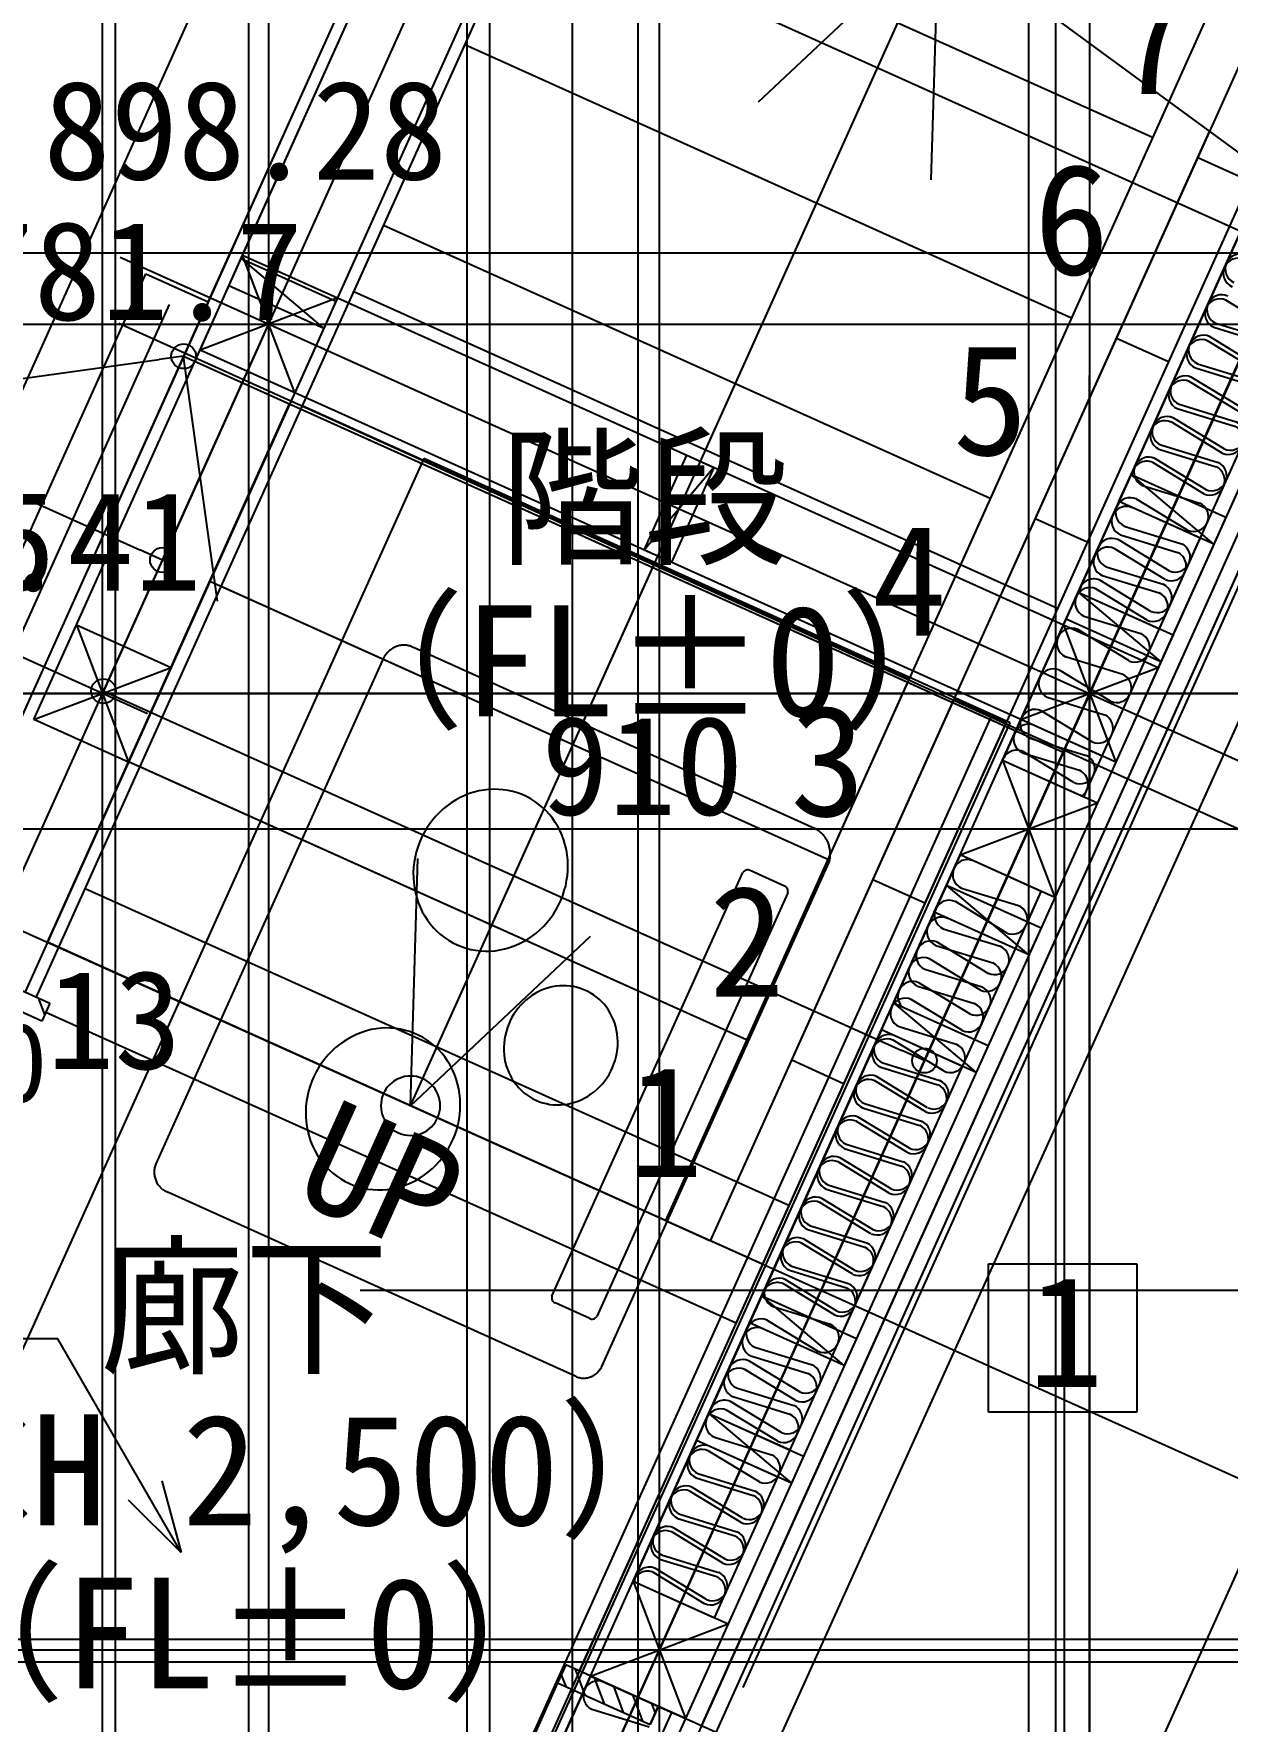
# Model space of a CAD drawing. Header units: metres. Extents: x 10861 to 26950, y 7268 to 22901.
# Drawn here: x 19690 to 20896, y 11675 to 13380 of the extents above; entities that cross this region are included whole.
import ezdxf

# ---------------------------------------------------------------- set-up
doc = ezdxf.new("R2010")
doc.units = ezdxf.units.M

msp = doc.modelspace()

# ---------------------------------------------------------------- linework, layer by layer
at = {"layer": 'COL_1F'}
for p, q in [((19690, 12687.3), (19733.1, 12783)), ((19733.1, 12783), (19828.9, 12739.9)), ((19733.1, 12783), (19785.8, 12644.2)), ((19690, 12687.3), (19828.9, 12739.9)), ((19828.9, 12739.9), (19785.8, 12644.2)), ((19785.8, 12644.2), (19690, 12687.3)), ((20626.4, 12550.5), (20669.4, 12646.2)), ((20669.4, 12646.2), (20765.2, 12603.2)), ((20669.4, 12646.2), (20722.1, 12507.4)), ((20626.4, 12550.5), (20765.2, 12603.2)), ((20765.2, 12603.2), (20722.1, 12507.4)), ((20722.1, 12507.4), (20626.4, 12550.5)), ((20252.9, 11720.6), (20296, 11816.4)), ((20296, 11816.4), (20391.8, 11773.3)), ((20296, 11816.4), (20348.7, 11677.6)), ((20252.9, 11720.6), (20391.8, 11773.3)), ((20391.8, 11773.3), (20348.7, 11677.6)), ((20348.7, 11677.6), (20252.9, 11720.6))]:
    msp.add_line(p, q, dxfattribs=at)
at = {"layer": 'COL_2F'}
for p, q in [((19858.1, 13060.7), (19901.1, 13156.5)), ((19901.1, 13156.5), (19996.9, 13113.4)), ((19953.8, 13017.6), (19901.1, 13156.5)), ((19996.9, 13113.4), (19858.1, 13060.7)), ((19996.9, 13113.4), (19953.8, 13017.6)), ((19953.8, 13017.6), (19858.1, 13060.7)), ((20687.9, 12687.3), (20731, 12783)), ((20731, 12783), (20826.7, 12739.9)), ((20731, 12783), (20783.7, 12644.2)), ((20687.9, 12687.3), (20826.7, 12739.9)), ((20826.7, 12739.9), (20783.7, 12644.2)), ((20783.7, 12644.2), (20687.9, 12687.3)), ((20626.4, 12550.5), (20669.4, 12646.2)), ((20669.4, 12646.2), (20765.2, 12603.2)), ((20669.4, 12646.2), (20722.1, 12507.4)), ((20626.4, 12550.5), (20765.2, 12603.2)), ((20765.2, 12603.2), (20722.1, 12507.4)), ((20722.1, 12507.4), (20626.4, 12550.5)), ((20252.9, 11720.6), (20296, 11816.4)), ((20296, 11816.4), (20391.8, 11773.3)), ((20296, 11816.4), (20348.7, 11677.6)), ((20252.9, 11720.6), (20391.8, 11773.3)), ((20391.8, 11773.3), (20348.7, 11677.6)), ((20348.7, 11677.6), (20252.9, 11720.6))]:
    msp.add_line(p, q, dxfattribs=at)
at = {"layer": 'GLID'}
for p, q in [((19759.5, 10010), (19759.5, 22205)), ((19759.5, 10010), (19759.5, 22205)), ((19759.5, 10010), (19759.5, 22205)), ((19772.5, 9858.3), (19772.5, 22205)), ((19772.5, 9858.3), (19772.5, 22205)), ((19772.5, 9858.3), (19772.5, 22205)), ((19907.5, 10010), (19907.5, 22205)), ((19907.5, 10010), (19907.5, 22205)), ((19907.5, 10010), (19907.5, 22205)), ((19927.5, 9858.3), (19927.5, 22205)), ((19927.5, 9858.3), (19927.5, 22205)), ((19927.5, 9858.3), (19927.5, 22205)), ((20128.1, 9325), (20128.1, 22205)), ((20128.1, 9325), (20128.1, 22205)), ((20128.1, 9325), (20128.1, 22205)), ((20151, 9325), (20151, 22205)), ((20151, 9325), (20151, 22205)), ((20151, 9325), (20151, 22205)), ((20234.7, 9325), (20234.7, 22205)), ((20234.7, 9325), (20234.7, 22205)), ((20234.7, 9325), (20234.7, 22205)), ((20300.9, 10010), (20300.9, 22205)), ((20300.9, 10010), (20300.9, 22205)), ((20300.9, 10010), (20300.9, 22205)), ((20322.4, 9858.3), (20322.4, 22205)), ((20322.4, 9858.3), (20322.4, 22205)), ((20322.4, 9858.3), (20322.4, 22205)), ((20695.8, 10010), (20695.8, 22205)), ((20695.8, 10010), (20695.8, 22205)), ((20695.8, 10010), (20695.8, 22205)), ((20723, 10010), (20723, 22205)), ((20723, 10010), (20723, 22205)), ((20723, 10010), (20723, 22205)), ((20757.4, 9858.3), (20757.4, 22205)), ((20757.4, 9858.3), (20757.4, 22205)), ((20757.4, 9858.3), (20757.4, 22205)), ((18814.3, 10613.2), (21206.1, 15928.4)), ((18814.3, 10613.2), (21206.1, 15928.4)), ((18814.3, 10613.2), (21206.1, 15928.4)), ((19544.8, 10019.1), (22036, 15555)), ((19544.8, 10019.1), (22036, 15555)), ((19544.8, 10019.1), (22036, 15555)), ((13801.7, 13158.8), (24358.1, 13158.8)), ((13801.7, 13158.8), (24358.1, 13158.8)), ((13801.7, 13158.8), (24358.1, 13158.8)), ((13801.7, 13087), (24358.1, 13087)), ((13801.7, 13087), (24358.1, 13087)), ((13801.7, 13087), (24358.1, 13087)), ((13801.7, 12713.6), (24358.1, 12713.6)), ((13801.7, 12713.6), (24358.1, 12713.6)), ((13801.7, 12713.6), (24358.1, 12713.6)), ((13801.7, 12576.8), (24358.1, 12576.8)), ((13801.7, 12576.8), (24358.1, 12576.8)), ((13801.7, 12576.8), (24358.1, 12576.8)), ((13953.4, 11758), (24358.1, 11758)), ((13953.4, 11758), (24358.1, 11758)), ((13953.4, 11758), (24358.1, 11758)), ((13514.7, 11735), (24358.1, 11735)), ((13514.7, 11735), (24358.1, 11735)), ((13514.7, 11735), (24358.1, 11735)), ((13801.7, 11747), (24358.1, 11747)), ((13801.7, 11747), (24358.1, 11747)), ((13801.7, 11747), (24358.1, 11747))]:
    msp.add_line(p, q, dxfattribs=at)
at = {"layer": 'WALL_BRACED_1F'}
for p, q in [((21153.6, 13368.7), (20780.1, 12538.9)), ((21153.6, 13368.7), (20780.1, 12538.9)), ((20780.1, 12538.9), (20406.7, 11709)), ((20780.1, 12538.9), (20406.7, 11709)), ((20655.2, 11987.4), (20655.2, 12137.4)), ((20655.2, 12137.4), (20805.2, 12137.4)), ((20805.2, 12137.4), (20805.2, 11987.4)), ((20805.2, 11987.4), (20655.2, 11987.4))]:
    msp.add_line(p, q, dxfattribs=at)
at = {"layer": 'WALL_BRACED_2F'}
for p, q in [((21153.6, 13368.7), (20780.1, 12538.9)), ((21153.6, 13368.7), (20780.1, 12538.9)), ((20780.1, 12538.9), (20406.7, 11709)), ((20780.1, 12538.9), (20406.7, 11709)), ((20655.2, 11987.4), (20655.2, 12137.4)), ((20655.2, 12137.4), (20805.2, 12137.4)), ((20805.2, 12137.4), (20805.2, 11987.4)), ((20805.2, 11987.4), (20655.2, 11987.4))]:
    msp.add_line(p, q, dxfattribs=at)
at = {"layer": 'WALL_NORMAL_1F'}
for p, q in [((20365.1, 11670.2), (21712.8, 14665.1)), ((20379.7, 11663.6), (21727.4, 14658.5)), ((20063.1, 13546.7), (19574.1, 12460.2)), ((19715.3, 12457.2), (20187.3, 13506.1)), ((19733.1, 12783), (20058.6, 13506.4)), ((20154.4, 13463.4), (19828.9, 12739.9)), ((20669.4, 12646.2), (20999.8, 13380.3)), ((21095.5, 13337.3), (20765.2, 12603.2)), ((20898.6, 13186), (20427.5, 12139)), ((19887.3, 13125.7), (19899.6, 13153.1)), ((19899.6, 13153.1), (19995.4, 13110)), ((19899.6, 13153.1), (19983.1, 13082.6)), ((19983.1, 13082.6), (19887.3, 13125.7)), ((19995.4, 13110), (19983.1, 13082.6)), ((20787, 12907.5), (20799.3, 12934.8)), ((20799.3, 12934.8), (20895.1, 12891.8)), ((20882.8, 12864.4), (20799.3, 12934.8)), ((20882.8, 12864.4), (20787, 12907.5)), ((20895.1, 12891.8), (20882.8, 12864.4)), ((19785.8, 12644.2), (19681.3, 12412)), ((20296, 11816.4), (20626.4, 12550.5)), ((20600.3, 12492.6), (20612.6, 12519.9)), ((20612.6, 12519.9), (20708.3, 12476.8)), ((20696, 12449.5), (20612.6, 12519.9)), ((20453.2, 12196.2), (19741.9, 12516.3)), ((20722.1, 12507.4), (20391.8, 11773.3)), ((20696, 12449.5), (20600.3, 12492.6)), ((20708.3, 12476.8), (20696, 12449.5)), ((19692.7, 12406.9), (19715.3, 12457.2)), ((19702.3, 12391.6), (20399.9, 12077.7)), ((20427.5, 12139), (20241.5, 11725.8)), ((20413.6, 12077.6), (20425.9, 12105)), ((20425.9, 12105), (20521.6, 12061.9)), ((20509.3, 12034.6), (20425.9, 12105)), ((20509.3, 12034.6), (20413.6, 12077.6)), ((20521.6, 12061.9), (20509.3, 12034.6)), ((20252.9, 11720.6), (20348.7, 11677.6))]:
    msp.add_line(p, q, dxfattribs=at)
at = {"layer": 'WALL_NORMAL_2F'}
for p, q in [((20669.9, 14895.2), (19841.5, 13054.4)), ((20207.6, 11320.1), (21665.5, 14560.1)), ((20222.1, 11313.5), (21680.1, 14553.5)), ((21493.5, 14508), (20724.7, 12799.6)), ((20013.4, 13119.6), (20454, 14098.7)), ((19901.1, 13156.5), (20231.5, 13890.6)), ((20327.2, 13847.5), (19996.9, 13113.4)), ((20731, 12783), (20999.8, 13380.3)), ((21095.5, 13337.3), (20826.7, 12739.9)), ((20724.7, 12799.6), (20013.4, 13119.6)), ((19996.9, 13113.4), (20731, 12783)), ((19841.5, 13054.4), (20671.4, 12681)), ((20687.9, 12687.3), (19953.8, 13017.6)), ((20307.2, 12858.6), (20350.3, 12954.4)), ((20350.3, 12954.4), (20377.6, 12942.1)), ((20377.6, 12942.1), (20307.2, 12858.6)), ((20377.6, 12942.1), (20334.5, 12846.3)), ((20334.5, 12846.3), (20307.2, 12858.6)), ((20733.5, 12788.6), (20745.8, 12816)), ((20745.8, 12816), (20841.6, 12772.9)), ((20745.8, 12816), (20829.3, 12745.5)), ((20829.3, 12745.5), (20733.5, 12788.6)), ((20841.6, 12772.9), (20829.3, 12745.5)), ((20671.4, 12681), (20084, 11375.7)), ((20669.4, 12646.2), (20687.9, 12687.3)), ((20783.7, 12644.2), (20765.2, 12603.2)), ((20296, 11816.4), (20626.4, 12550.5)), ((20722.1, 12507.4), (20391.8, 11773.3)), ((20546.8, 12373.7), (20559.1, 12401.1)), ((20559.1, 12401.1), (20654.9, 12358)), ((20559.1, 12401.1), (20642.5, 12330.6)), ((20642.5, 12330.6), (20546.8, 12373.7)), ((20654.9, 12358), (20642.5, 12330.6)), ((20360.1, 11958.8), (20372.4, 11986.1)), ((20372.4, 11986.1), (20468.1, 11943)), ((20372.4, 11986.1), (20455.8, 11915.7)), ((20455.8, 11915.7), (20360.1, 11958.8)), ((20468.1, 11943), (20455.8, 11915.7)), ((20095.4, 11370.6), (20252.9, 11720.6)), ((20348.7, 11677.6), (20191.1, 11327.5))]:
    msp.add_line(p, q, dxfattribs=at)
at = {"layer": 'カタログ部品(厨房設備)_2F'}
for p, q in [((20084.4, 12951), (19159.6, 10899.9)), ((20677, 12683.8), (20084.4, 12951)), ((20049.5, 12756.9), (20048.7, 12756.1)), ((20050.3, 12757.5), (20049.5, 12756.9)), ((20051.1, 12758.2), (20050.3, 12757.5)), ((20052, 12758.8), (20051.1, 12758.2)), ((20052.9, 12759.3), (20052, 12758.8)), ((20053.8, 12759.9), (20052.9, 12759.3)), ((20054.8, 12760.3), (20053.8, 12759.9)), ((20055.7, 12760.8), (20054.8, 12760.3)), ((20056.7, 12761.1), (20055.7, 12760.8)), ((20057.7, 12761.5), (20056.7, 12761.1)), ((20058.7, 12761.8), (20057.7, 12761.5)), ((20059.7, 12762), (20058.7, 12761.8)), ((20060.7, 12762.2), (20059.7, 12762)), ((20061.7, 12762.3), (20060.7, 12762.2)), ((20062.8, 12762.4), (20061.7, 12762.3)), ((20063.8, 12762.5), (20062.8, 12762.4)), ((20064.8, 12762.4), (20063.8, 12762.5)), ((20065.8, 12762.4), (20064.8, 12762.4)), ((20066.8, 12762.3), (20065.8, 12762.4)), ((20067.9, 12762.1), (20066.8, 12762.3)), ((20068.8, 12761.9), (20067.9, 12762.1)), ((20069.8, 12761.7), (20068.8, 12761.9)), ((20070.8, 12761.4), (20069.8, 12761.7)), ((20071.7, 12761), (20070.8, 12761.4)), ((20072.7, 12760.6), (20071.7, 12761)), ((20073.6, 12760.2), (20072.7, 12760.6)), ((20074.5, 12759.7), (20073.6, 12760.2)), ((20479.2, 12577.2), (20074.5, 12759.7)), ((20044, 12750.2), (19813.3, 12238.4)), ((20044.6, 12751.1), (20044, 12750.2)), ((20045.2, 12752), (20044.6, 12751.1)), ((20045.8, 12752.9), (20045.2, 12752)), ((20046.5, 12753.8), (20045.8, 12752.9)), ((20047.2, 12754.6), (20046.5, 12753.8)), ((20047.9, 12755.4), (20047.2, 12754.6)), ((20048.7, 12756.1), (20047.9, 12755.4)), ((19734.6, 10640.8), (20658.7, 12692.1)), ((19752.2, 10632.7), (20677, 12683.8)), ((20112.1, 12603.2), (20107.9, 12600.2)), ((20116.4, 12605.9), (20112.1, 12603.2)), ((20120.9, 12608.4), (20116.4, 12605.9)), ((20125.6, 12610.5), (20120.9, 12608.4)), ((20130.3, 12612.4), (20125.6, 12610.5)), ((20135.1, 12613.9), (20130.3, 12612.4)), ((20140, 12615.1), (20135.1, 12613.9)), ((20144.9, 12616), (20140, 12615.1)), ((20149.8, 12616.6), (20144.9, 12616)), ((20154.8, 12616.8), (20149.8, 12616.6)), ((20159.7, 12616.7), (20154.8, 12616.8)), ((20164.6, 12616.3), (20159.7, 12616.7)), ((20169.5, 12615.6), (20164.6, 12616.3)), ((20174.3, 12614.5), (20169.5, 12615.6)), ((20179, 12613.1), (20174.3, 12614.5)), ((20183.6, 12611.4), (20179, 12613.1)), ((20188.1, 12609.4), (20183.6, 12611.4)), ((20192.4, 12607.1), (20188.1, 12609.4)), ((20196.5, 12604.5), (20192.4, 12607.1)), ((20200.5, 12601.6), (20196.5, 12604.5)), ((20093.1, 12585.7), (20089.9, 12581.5)), ((20096.5, 12589.7), (20093.1, 12585.7)), ((20100.1, 12593.4), (20096.5, 12589.7)), ((20103.9, 12596.9), (20100.1, 12593.4)), ((20107.9, 12600.2), (20103.9, 12596.9)), ((20204.3, 12598.4), (20200.5, 12601.6)), ((20207.9, 12595), (20204.3, 12598.4)), ((20211.2, 12591.4), (20207.9, 12595)), ((20214.3, 12587.5), (20211.2, 12591.4)), ((20217.2, 12583.4), (20214.3, 12587.5)), ((20084.4, 12572.6), (20082, 12568)), ((20087, 12577.2), (20084.4, 12572.6)), ((20089.9, 12581.5), (20087, 12577.2)), ((20219.8, 12579.2), (20217.2, 12583.4)), ((20222.1, 12574.7), (20219.8, 12579.2)), ((20224.1, 12570.1), (20222.1, 12574.7)), ((20225.9, 12565.3), (20224.1, 12570.1)), ((20480.1, 12576.8), (20479.2, 12577.2)), ((20481, 12576.3), (20480.1, 12576.8)), ((20481.8, 12575.8), (20481, 12576.3)), ((20482.7, 12575.3), (20481.8, 12575.8)), ((20483.5, 12574.7), (20482.7, 12575.3)), ((20484.3, 12574.1), (20483.5, 12574.7)), ((20485.1, 12573.5), (20484.3, 12574.1)), ((20485.9, 12572.8), (20485.1, 12573.5)), ((20486.6, 12572.2), (20485.9, 12572.8)), ((20487.3, 12571.4), (20486.6, 12572.2)), ((20488, 12570.7), (20487.3, 12571.4)), ((20488.7, 12569.9), (20488, 12570.7)), ((20489.3, 12569.1), (20488.7, 12569.9)), ((20489.9, 12568.3), (20489.3, 12569.1)), ((20076.7, 12553.2), (20075.5, 12548.1)), ((20078.2, 12558.2), (20076.7, 12553.2)), ((20080, 12563.1), (20078.2, 12558.2)), ((20082, 12568), (20080, 12563.1)), ((20227.3, 12560.4), (20225.9, 12565.3)), ((20228.4, 12555.5), (20227.3, 12560.4)), ((20229.3, 12550.4), (20228.4, 12555.5)), ((20490.5, 12567.5), (20489.9, 12568.3)), ((20491, 12566.6), (20490.5, 12567.5)), ((20491.5, 12565.7), (20491, 12566.6)), ((20492, 12564.8), (20491.5, 12565.7)), ((20492.5, 12563.9), (20492, 12564.8)), ((20492.9, 12562.9), (20492.5, 12563.9)), ((20493.3, 12562), (20492.9, 12562.9)), ((20493.6, 12561), (20493.3, 12562)), ((20493.9, 12560), (20493.6, 12561)), ((20494.2, 12559), (20493.9, 12560)), ((20494.5, 12558), (20494.2, 12559)), ((20494.7, 12557), (20494.5, 12558)), ((20494.8, 12555.9), (20494.7, 12557)), ((20495, 12554.9), (20494.8, 12555.9)), ((20495.1, 12553.9), (20495, 12554.9)), ((20495.2, 12552.8), (20495.1, 12553.9)), ((20495.2, 12551.7), (20495.2, 12552.8)), ((20495.2, 12550.7), (20495.2, 12551.7)), ((20074, 12537.8), (20073.7, 12532.6)), ((20074.6, 12543), (20074, 12537.8)), ((20075.5, 12548.1), (20074.6, 12543)), ((20229.8, 12545.3), (20229.3, 12550.4)), ((20229.5, 12529.7), (20229.9, 12534.9)), ((20230, 12540.1), (20229.8, 12545.3)), ((20229.9, 12534.9), (20230, 12540.1)), ((20264.4, 12033.6), (20494.2, 12543.3)), ((20409.1, 12534.8), (20408.2, 12534.2)), ((20410.1, 12535.2), (20409.1, 12534.8)), ((20411.1, 12535.4), (20410.1, 12535.2)), ((20412.1, 12535.4), (20411.1, 12535.4)), ((20413.1, 12535.2), (20412.1, 12535.4)), ((20414.1, 12534.8), (20413.1, 12535.2)), ((20449, 12519), (20414.1, 12534.8)), ((20494.2, 12543.3), (20494.4, 12544.3)), ((20494.4, 12544.3), (20494.6, 12545.4)), ((20494.6, 12545.4), (20494.8, 12546.4)), ((20494.8, 12546.4), (20495, 12547.5)), ((20495, 12547.5), (20495.1, 12548.6)), ((20495.1, 12548.6), (20495.2, 12549.6)), ((20495.2, 12549.6), (20495.2, 12550.7)), ((20073.7, 12532.6), (20073.8, 12527.4)), ((20073.8, 12527.4), (20074.1, 12522.3)), ((20074.1, 12522.3), (20074.8, 12517.2)), ((20213.8, 12104.6), (20406.8, 12532.6)), ((20226.3, 12514.4), (20227.7, 12519.4)), ((20227.7, 12519.4), (20228.7, 12524.6)), ((20228.7, 12524.6), (20229.5, 12529.7)), ((20407.4, 12533.5), (20406.8, 12532.6)), ((20408.2, 12534.2), (20407.4, 12533.5)), ((20450, 12518.6), (20449, 12519)), ((20450.8, 12518), (20450, 12518.6)), ((20451.5, 12517.2), (20450.8, 12518)), ((20074.8, 12517.2), (20075.8, 12512.1)), ((20075.8, 12512.1), (20077.1, 12507.2)), ((20077.1, 12507.2), (20078.7, 12502.4)), ((20078.7, 12502.4), (20080.6, 12497.7)), ((20220.5, 12499.8), (20222.8, 12504.5)), ((20222.8, 12504.5), (20224.7, 12509.4)), ((20224.7, 12509.4), (20226.3, 12514.4)), ((20452.2, 12512.1), (20259.2, 12084.1)), ((20452, 12516.3), (20451.5, 12517.2)), ((20452.3, 12515.3), (20452, 12516.3)), ((20452.2, 12512.1), (20452.4, 12513.2)), ((20452.5, 12514.3), (20452.3, 12515.3)), ((20452.4, 12513.2), (20452.5, 12514.3)), ((20080.6, 12497.7), (20082.8, 12493.1)), ((20082.8, 12493.1), (20085.2, 12488.8)), ((20085.2, 12488.8), (20087.9, 12484.6)), ((20087.9, 12484.6), (20090.9, 12480.6)), ((20209, 12482.4), (20212.2, 12486.4)), ((20212.2, 12486.4), (20215.3, 12490.7)), ((20215.3, 12490.7), (20218, 12495.2)), ((20218, 12495.2), (20220.5, 12499.8)), ((20090.9, 12480.6), (20094.1, 12476.8)), ((20094.1, 12476.8), (20097.6, 12473.3)), ((20097.6, 12473.3), (20101.3, 12470)), ((20101.3, 12470), (20105.2, 12467)), ((20105.2, 12467), (20109.2, 12464.3)), ((20189.5, 12465.5), (20193.7, 12468.3)), ((20193.7, 12468.3), (20197.8, 12471.5)), ((20197.8, 12471.5), (20201.7, 12474.9)), ((20201.7, 12474.9), (20205.5, 12478.5)), ((20205.5, 12478.5), (20209, 12482.4)), ((20109.2, 12464.3), (20113.5, 12461.8)), ((20113.5, 12461.8), (20117.9, 12459.6)), ((20117.9, 12459.6), (20122.4, 12457.8)), ((20122.4, 12457.8), (20127, 12456.2)), ((20127, 12456.2), (20131.8, 12455)), ((20131.8, 12455), (20136.6, 12454.1)), ((20136.6, 12454.1), (20141.5, 12453.5)), ((20141.5, 12453.5), (20146.5, 12453.3)), ((20146.5, 12453.3), (20151.4, 12453.3)), ((20151.4, 12453.3), (20156.4, 12453.7)), ((20156.4, 12453.7), (20161.3, 12454.5)), ((20161.3, 12454.5), (20166.2, 12455.5)), ((20166.2, 12455.5), (20171, 12456.9)), ((20171, 12456.9), (20175.8, 12458.6)), ((20175.8, 12458.6), (20180.5, 12460.6)), ((20180.5, 12460.6), (20185, 12462.9)), ((20185, 12462.9), (20189.5, 12465.5)), ((20210.4, 12416.2), (20206.9, 12415.1)), ((20214, 12417.1), (20210.4, 12416.2)), ((20217.6, 12417.7), (20214, 12417.1)), ((20221.3, 12418.2), (20217.6, 12417.7)), ((20224.9, 12418.3), (20221.3, 12418.2)), ((20228.6, 12418.3), (20224.9, 12418.3)), ((20232.2, 12418), (20228.6, 12418.3)), ((20235.8, 12417.4), (20232.2, 12418)), ((20239.3, 12416.6), (20235.8, 12417.4)), ((20242.8, 12415.6), (20239.3, 12416.6)), ((20246.2, 12414.3), (20242.8, 12415.6)), ((20182, 12398.3), (20179.5, 12395.4)), ((20184.6, 12401.1), (20182, 12398.3)), ((20187.4, 12403.7), (20184.6, 12401.1)), ((20190.4, 12406.1), (20187.4, 12403.7)), ((20193.5, 12408.3), (20190.4, 12406.1)), ((20196.7, 12410.3), (20193.5, 12408.3)), ((20200, 12412.1), (20196.7, 12410.3)), ((20203.4, 12413.7), (20200, 12412.1)), ((20206.9, 12415.1), (20203.4, 12413.7)), ((20249.5, 12412.8), (20246.2, 12414.3)), ((20252.6, 12411.1), (20249.5, 12412.8)), ((20255.7, 12409.2), (20252.6, 12411.1)), ((20258.6, 12407.1), (20255.7, 12409.2)), ((20261.4, 12404.8), (20258.6, 12407.1)), ((20264, 12402.3), (20261.4, 12404.8)), ((20266.5, 12399.6), (20264, 12402.3)), ((20268.8, 12396.7), (20266.5, 12399.6)), ((20171.3, 12382.3), (20169.8, 12378.8)), ((20173.1, 12385.8), (20171.3, 12382.3)), ((20175, 12389.1), (20173.1, 12385.8)), ((20177.2, 12392.3), (20175, 12389.1)), ((20179.5, 12395.4), (20177.2, 12392.3)), ((20270.9, 12393.7), (20268.8, 12396.7)), ((20272.8, 12390.6), (20270.9, 12393.7)), ((20274.5, 12387.3), (20272.8, 12390.6)), ((20276, 12383.9), (20274.5, 12387.3)), ((20277.3, 12380.4), (20276, 12383.9)), ((20007.7, 12364.7), (20003.3, 12362)), ((20012.2, 12367.1), (20007.7, 12364.7)), ((20016.8, 12369.3), (20012.2, 12367.1)), ((20021.5, 12371.1), (20016.8, 12369.3)), ((20026.3, 12372.7), (20021.5, 12371.1)), ((20031.2, 12373.9), (20026.3, 12372.7)), ((20036.1, 12374.8), (20031.2, 12373.9)), ((20041.1, 12375.3), (20036.1, 12374.8)), ((20046, 12375.6), (20041.1, 12375.3)), ((20051, 12375.5), (20046, 12375.6)), ((20055.9, 12375.1), (20051, 12375.5)), ((20060.7, 12374.3), (20055.9, 12375.1)), ((20065.5, 12373.2), (20060.7, 12374.3)), ((20070.2, 12371.9), (20065.5, 12373.2)), ((20074.8, 12370.1), (20070.2, 12371.9)), ((20079.3, 12368.1), (20074.8, 12370.1)), ((20083.6, 12365.8), (20079.3, 12368.1)), ((20087.8, 12363.2), (20083.6, 12365.8)), ((20166.5, 12367.7), (20165.8, 12363.9)), ((20167.4, 12371.4), (20166.5, 12367.7)), ((20168.5, 12375.1), (20167.4, 12371.4)), ((20169.8, 12378.8), (20168.5, 12375.1)), ((20278.4, 12376.8), (20277.3, 12380.4)), ((20279.2, 12373.1), (20278.4, 12376.8)), ((20279.8, 12369.4), (20279.2, 12373.1)), ((20280.2, 12365.6), (20279.8, 12369.4)), ((20280.4, 12361.8), (20280.2, 12365.6)), ((19987.7, 12348.4), (19984.3, 12344.5)), ((19991.3, 12352.2), (19987.7, 12348.4)), ((19995.1, 12355.7), (19991.3, 12352.2)), ((19999.1, 12359), (19995.1, 12355.7)), ((20003.3, 12362), (19999.1, 12359)), ((20091.7, 12360.3), (20087.8, 12363.2)), ((20095.5, 12357.2), (20091.7, 12360.3)), ((20099.1, 12353.8), (20095.5, 12357.2)), ((20102.4, 12350.1), (20099.1, 12353.8)), ((20105.5, 12346.3), (20102.4, 12350.1)), ((20165.4, 12360.1), (20165.2, 12356.3)), ((20165.2, 12356.3), (20165.2, 12352.4)), ((20165.2, 12352.4), (20165.5, 12348.6)), ((20165.8, 12363.9), (20165.4, 12360.1)), ((20165.5, 12348.6), (20166, 12344.9)), ((20278.7, 12346.6), (20279.4, 12350.3)), ((20279.4, 12350.3), (20280, 12354.1)), ((20280, 12354.1), (20280.3, 12358)), ((20280.3, 12358), (20280.4, 12361.8)), ((19975.6, 12331.4), (19973.3, 12326.7)), ((19978.3, 12335.9), (19975.6, 12331.4)), ((19981.2, 12340.3), (19978.3, 12335.9)), ((19984.3, 12344.5), (19981.2, 12340.3)), ((20108.4, 12342.2), (20105.5, 12346.3)), ((20111, 12337.9), (20108.4, 12342.2)), ((20113.3, 12333.4), (20111, 12337.9)), ((20115.3, 12328.8), (20113.3, 12333.4)), ((20166, 12344.9), (20166.7, 12341.2)), ((20166.7, 12341.2), (20167.7, 12337.5)), ((20167.7, 12337.5), (20168.9, 12334)), ((20168.9, 12334), (20170.3, 12330.5)), ((20170.3, 12330.5), (20171.9, 12327.2)), ((20271.5, 12328.7), (20273.4, 12332.1)), ((20273.4, 12332.1), (20275, 12335.6)), ((20275, 12335.6), (20276.4, 12339.2)), ((20276.4, 12339.2), (20277.7, 12342.8)), ((20277.7, 12342.8), (20278.7, 12346.6)), ((19969.4, 12317), (19967.9, 12311.9)), ((19971.2, 12321.9), (19969.4, 12317)), ((19973.3, 12326.7), (19971.2, 12321.9)), ((20117.1, 12324.1), (20115.3, 12328.8)), ((20118.5, 12319.2), (20117.1, 12324.1)), ((20119.7, 12314.2), (20118.5, 12319.2)), ((20120.5, 12309.1), (20119.7, 12314.2)), ((20171.9, 12327.2), (20173.7, 12324)), ((20173.7, 12324), (20175.7, 12320.9)), ((20175.7, 12320.9), (20177.9, 12318)), ((20177.9, 12318), (20180.3, 12315.2)), ((20180.3, 12315.2), (20182.8, 12312.6)), ((20256.6, 12311.2), (20259.5, 12313.7)), ((20259.5, 12313.7), (20262.3, 12316.4)), ((20262.3, 12316.4), (20264.8, 12319.2)), ((20264.8, 12319.2), (20267.3, 12322.2)), ((20267.3, 12322.2), (20269.5, 12325.4)), ((20269.5, 12325.4), (20271.5, 12328.7)), ((19965.2, 12296.5), (19965, 12291.3)), ((19965.8, 12301.7), (19965.2, 12296.5)), ((19966.7, 12306.8), (19965.8, 12301.7)), ((19967.9, 12311.9), (19966.7, 12306.8)), ((20121, 12304), (20120.5, 12309.1)), ((20121.2, 12298.8), (20121, 12304)), ((20121.1, 12293.7), (20121.2, 12298.8)), ((20182.8, 12312.6), (20185.5, 12310.2)), ((20185.5, 12310.2), (20188.4, 12307.9)), ((20188.4, 12307.9), (20191.4, 12305.9)), ((20191.4, 12305.9), (20194.5, 12304.1)), ((20194.5, 12304.1), (20197.7, 12302.5)), ((20197.7, 12302.5), (20201.1, 12301.1)), ((20201.1, 12301.1), (20204.5, 12300)), ((20204.5, 12300), (20208, 12299.1)), ((20208, 12299.1), (20211.6, 12298.4)), ((20211.6, 12298.4), (20215.2, 12298)), ((20215.2, 12298), (20218.8, 12297.8)), ((20218.8, 12297.8), (20222.4, 12297.9)), ((20222.4, 12297.9), (20226.1, 12298.2)), ((20226.1, 12298.2), (20229.7, 12298.7)), ((20229.7, 12298.7), (20233.3, 12299.5)), ((20233.3, 12299.5), (20236.9, 12300.5)), ((20236.9, 12300.5), (20240.4, 12301.7)), ((20240.4, 12301.7), (20243.9, 12303.2)), ((20243.9, 12303.2), (20247.2, 12304.9)), ((20247.2, 12304.9), (20250.5, 12306.8)), ((20250.5, 12306.8), (20253.6, 12308.9)), ((20253.6, 12308.9), (20256.6, 12311.2)), ((19965, 12291.3), (19965, 12286.1)), ((19965, 12286.1), (19965.4, 12281)), ((19965.4, 12281), (19966, 12275.9)), ((20118.9, 12278.2), (20120, 12283.3)), ((20120, 12283.3), (20120.7, 12288.5)), ((20120.7, 12288.5), (20121.1, 12293.7)), ((19966, 12275.9), (19967, 12270.9)), ((19967, 12270.9), (19968.3, 12265.9)), ((19968.3, 12265.9), (19969.9, 12261.1)), ((20111.7, 12258.5), (20114, 12263.3)), ((20114, 12263.3), (20115.9, 12268.1)), ((20115.9, 12268.1), (20117.6, 12273.1)), ((20117.6, 12273.1), (20118.9, 12278.2)), ((19969.9, 12261.1), (19971.8, 12256.4)), ((19971.8, 12256.4), (19974, 12251.9)), ((19974, 12251.9), (19976.4, 12247.5)), ((19976.4, 12247.5), (19979.2, 12243.3)), ((20100.2, 12241.1), (20103.4, 12245.2)), ((20103.4, 12245.2), (20106.5, 12249.5)), ((20106.5, 12249.5), (20109.2, 12253.9)), ((20109.2, 12253.9), (20111.7, 12258.5)), ((19811.9, 12232.2), (19811.8, 12231.1)), ((19811.8, 12231.1), (19811.8, 12230)), ((19811.8, 12230), (19811.8, 12229)), ((19811.8, 12229), (19811.9, 12227.9)), ((19812, 12233.2), (19811.9, 12232.2)), ((19811.9, 12227.9), (19812, 12226.9)), ((19812.2, 12234.3), (19812, 12233.2)), ((19812.4, 12235.4), (19812.2, 12234.3)), ((19812.6, 12236.4), (19812.4, 12235.4)), ((19813, 12237.4), (19812.6, 12236.4)), ((19813.3, 12238.4), (19813, 12237.4)), ((19979.2, 12243.3), (19982.1, 12239.3)), ((19982.1, 12239.3), (19985.4, 12235.6)), ((19985.4, 12235.6), (19988.8, 12232.1)), ((19988.8, 12232.1), (19992.5, 12228.8)), ((19992.5, 12228.8), (19996.4, 12225.8)), ((20085, 12227.1), (20089.1, 12230.2)), ((20089.1, 12230.2), (20093, 12233.6)), ((20093, 12233.6), (20096.7, 12237.2)), ((20096.7, 12237.2), (20100.2, 12241.1)), ((19812, 12226.9), (19812.2, 12225.8)), ((19812.2, 12225.8), (19812.4, 12224.8)), ((19812.4, 12224.8), (19812.6, 12223.8)), ((19812.6, 12223.8), (19813, 12222.8)), ((19813, 12222.8), (19813.3, 12221.8)), ((19813.3, 12221.8), (19813.7, 12220.8)), ((19813.7, 12220.8), (19814.1, 12219.9)), ((19814.1, 12219.9), (19814.6, 12219)), ((19814.6, 12219), (19815.2, 12218.1)), ((19815.2, 12218.1), (19815.7, 12217.2)), ((19815.7, 12217.2), (19816.3, 12216.4)), ((19816.3, 12216.4), (19817, 12215.6)), ((19817, 12215.6), (19817.6, 12214.9)), ((19817.6, 12214.9), (19818.4, 12214.1)), ((19818.4, 12214.1), (19819.1, 12213.5)), ((19819.1, 12213.5), (19819.9, 12212.8)), ((19819.9, 12212.8), (19820.7, 12212.2)), ((19820.7, 12212.2), (19821.5, 12211.7)), ((19821.5, 12211.7), (19822.4, 12211.1)), ((19822.4, 12211.1), (19823.3, 12210.7)), ((19823.3, 12210.7), (19824.2, 12210.2)), ((19996.4, 12225.8), (20000.5, 12223)), ((20000.5, 12223), (20004.7, 12220.6)), ((20004.7, 12220.6), (20009.1, 12218.4)), ((20009.1, 12218.4), (20013.6, 12216.5)), ((20013.6, 12216.5), (20018.3, 12215)), ((20018.3, 12215), (20023, 12213.8)), ((20023, 12213.8), (20027.8, 12212.8)), ((20027.8, 12212.8), (20032.7, 12212.3)), ((20032.7, 12212.3), (20037.7, 12212)), ((20037.7, 12212), (20042.6, 12212.1)), ((20042.6, 12212.1), (20047.6, 12212.5)), ((20047.6, 12212.5), (20052.5, 12213.2)), ((20052.5, 12213.2), (20057.4, 12214.3)), ((20057.4, 12214.3), (20062.3, 12215.6)), ((20062.3, 12215.6), (20067, 12217.3)), ((20067, 12217.3), (20071.7, 12219.3)), ((20071.7, 12219.3), (20076.3, 12221.6)), ((20076.3, 12221.6), (20080.7, 12224.2)), ((20080.7, 12224.2), (20085, 12227.1)), ((19824.2, 12210.2), (19825.1, 12209.8)), ((19825.1, 12209.8), (19826.1, 12209.5)), ((19826.1, 12209.5), (20236.1, 12024.6)), ((20213.8, 12104.6), (20213.6, 12103.5)), ((20213.6, 12103.5), (20213.6, 12102.5)), ((20213.6, 12102.5), (20213.7, 12101.4)), ((20213.7, 12101.4), (20214.1, 12100.4)), ((20214.1, 12100.4), (20214.6, 12099.5)), ((20214.6, 12099.5), (20215.3, 12098.8)), ((20215.3, 12098.8), (20216.1, 12098.2)), ((20216.1, 12098.2), (20217, 12097.7)), ((20252, 12082), (20217, 12097.7)), ((20252, 12082), (20252.9, 12081.5)), ((20252.9, 12081.5), (20253.9, 12081.3)), ((20253.9, 12081.3), (20254.9, 12081.3)), ((20254.9, 12081.3), (20256, 12081.5)), ((20256, 12081.5), (20256.9, 12081.9)), ((20256.9, 12081.9), (20257.8, 12082.5)), ((20257.8, 12082.5), (20258.6, 12083.2)), ((20258.6, 12083.2), (20259.2, 12084.1)), ((20236.1, 12024.6), (20237, 12024.1)), ((20237, 12024.1), (20237.9, 12023.6)), ((20237.9, 12023.6), (20238.8, 12023.2)), ((20238.8, 12023.2), (20239.7, 12022.8)), ((20251.9, 12022.6), (20252.8, 12022.9)), ((20252.8, 12022.9), (20253.8, 12023.3)), ((20253.8, 12023.3), (20254.8, 12023.8)), ((20254.8, 12023.8), (20255.7, 12024.3)), ((20255.7, 12024.3), (20256.6, 12024.8)), ((20256.6, 12024.8), (20257.5, 12025.4)), ((20257.5, 12025.4), (20258.4, 12026.1)), ((20258.4, 12026.1), (20259.2, 12026.8)), ((20259.2, 12026.8), (20260, 12027.5)), ((20260, 12027.5), (20260.7, 12028.3)), ((20260.7, 12028.3), (20261.4, 12029.1)), ((20261.4, 12029.1), (20262.1, 12029.9)), ((20262.1, 12029.9), (20262.7, 12030.8)), ((20262.7, 12030.8), (20263.3, 12031.7)), ((20263.3, 12031.7), (20263.9, 12032.7)), ((20263.9, 12032.7), (20264.4, 12033.6)), ((20239.7, 12022.8), (20240.7, 12022.5)), ((20240.7, 12022.5), (20241.7, 12022.2)), ((20241.7, 12022.2), (20242.7, 12022)), ((20242.7, 12022), (20243.7, 12021.8)), ((20243.7, 12021.8), (20244.7, 12021.7)), ((20244.7, 12021.7), (20245.7, 12021.7)), ((20245.7, 12021.7), (20246.8, 12021.7)), ((20246.8, 12021.7), (20247.8, 12021.7)), ((20247.8, 12021.7), (20248.8, 12021.9)), ((20248.8, 12021.9), (20249.8, 12022)), ((20249.8, 12022), (20250.8, 12022.3)), ((20250.8, 12022.3), (20251.9, 12022.6))]:
    msp.add_line(p, q, dxfattribs=at)
at = {"layer": 'データ 001_1F'}
for p, q in [((20128.1, 13232), (20128.1, 21590)), ((18710.5, 8165), (23230.6, 18209.7)), ((19025.7, 11083.1), (21884.1, 17435.1)), ((19872.5, 13647.8), (21478, 12925.3)), ((19935.4, 13592.1), (19587.3, 12818.5)), ((18484.2, 13449.7), (19797.3, 12858.7)), ((19776.1, 13087.9), (21038.8, 12517.7)), ((19922.7, 13076.5), (19820.1, 12848.5)), ((19922.7, 13076.5), (19922.7, 13076.5)), ((19091.9, 12951.3), (19816.8, 13051)), ((19841.5, 13054.4), (19646.4, 12620.7)), ((19841.5, 13054.4), (19816.8, 13051)), ((19875.6, 12806.8), (19841.5, 13054.4)), ((19841.5, 13054.4), (19841.5, 13054.4)), ((19841.5, 13054.4), (19841.5, 13054.4)), ((19863.1, 12944), (19760.5, 12716)), ((19863.1, 12944), (19863.1, 12944)), ((19820.1, 12848.5), (19797.3, 12858.7)), ((19820.1, 12848.5), (19820.1, 12848.5)), ((19805, 12693.1), (19577, 12795.7)), ((19875.6, 12806.8), (19875.6, 12806.8)), ((19760.5, 12716), (19783.3, 12705.8)), ((19783.3, 12705.8), (20567.6, 12352.9)), ((19805, 12693.1), (19805, 12693.1)), ((19805, 12693.1), (19805, 12693.1)), ((20731.6, 12656.4), (20731.6, 7735)), ((19400.6, 12598.6), (21006.1, 11876.2)), ((20693, 12570.6), (20590.4, 12342.6)), ((20693, 12570.6), (20693, 12570.6)), ((20590.4, 12342.6), (20567.6, 12352.9)), ((21141.5, 12348.8), (20788.6, 11564.6)), ((21141.5, 12348.8), (20788.6, 11564.6)), ((20590.4, 12342.6), (20590.4, 12342.6)), ((26390, 12110.3), (20020, 12110.3))]:
    msp.add_line(p, q, dxfattribs=at)
for centre in [(19841.5, 13054.4), (19820.1, 12848.5), (19760.5, 12716), (20590.4, 12342.6)]:
    msp.add_circle(centre, 12.5, dxfattribs=at)
at = {"layer": 'データ 001_2F'}
for p, q in [((18841.9, 8457.1), (23230.6, 18209.7)), ((19756.7, 12707.6), (21884.1, 17435.1)), ((18484.2, 13449.7), (19797.3, 12858.7)), ((19777.3, 13154.6), (21573.3, 12346.4)), ((19889.7, 13161.6), (19841.5, 13054.4)), ((19922.7, 13076.5), (19820.1, 12848.5)), ((19922.7, 13076.5), (19922.7, 13076.5)), ((19091.9, 12951.3), (19816.8, 13051)), ((19841.5, 13054.4), (19646.4, 12620.7)), ((19841.5, 13054.4), (19816.8, 13051)), ((19841.5, 13054.4), (20730.7, 12654.3)), ((19875.6, 12806.8), (19841.5, 13054.4)), ((19841.5, 13054.4), (19841.5, 13054.4)), ((19841.5, 13054.4), (19841.5, 13054.4)), ((20757.3, 9996.8), (20757.3, 13035.1)), ((19863.1, 12944), (19760.5, 12716)), ((19863.1, 12944), (19863.1, 12944)), ((19820.1, 12848.5), (19797.3, 12858.7)), ((19820.1, 12848.5), (19820.1, 12848.5)), ((19875.6, 12806.8), (19875.6, 12806.8)), ((26319.4, 12713.6), (11602.5, 12713.6)), ((19760.5, 12716), (19783.3, 12705.8)), ((19783.3, 12705.8), (20567.6, 12352.9)), ((20693, 12570.6), (20590.4, 12342.6)), ((20693, 12570.6), (20693, 12570.6)), ((20590.4, 12342.6), (20567.6, 12352.9)), ((21141.5, 12348.8), (20788.6, 11564.6)), ((20590.4, 12342.6), (20590.4, 12342.6)), ((19714.4, 12061.3), (19114.4, 12061.3)), ((19839, 11845.5), (19714.4, 12061.3)), ((19819.6, 11917.9), (19839, 11845.5)), ((19839, 11845.5), (19785.9, 11898.5))]:
    msp.add_line(p, q, dxfattribs=at)
for centre in [(19841.5, 13054.4), (19820.1, 12848.5), (19760.5, 12716), (20590.4, 12342.6)]:
    msp.add_circle(centre, 12.5, dxfattribs=at)
at = {"layer": 'データ 001_3F'}
msp.add_line((22724.7, 17085.6), (19772.5, 10525), dxfattribs=at)
at = {"layer": '建具(木製戸)_1F'}
for p, q in [((19222.7, 11847.4), (19803.4, 13137.8)), ((19803.4, 13137.8), (19866.3, 13109.5)), ((19552.9, 12497.2), (19827.2, 13106.8)), ((19560.4, 12466.4), (19706.4, 12400.7)), ((19698.1, 12382.5), (19552.2, 12448.1)), ((19701.1, 12389.1), (19694.7, 12405.9)), ((19706.4, 12400.7), (19698.1, 12382.5))]:
    msp.add_line(p, q, dxfattribs=at)
at = {"layer": '建具(金属窓)_1F'}
for p, q in [((20227.8, 11731.9), (20219.6, 11713.7)), ((20223.3, 11721.9), (20227.8, 11710)), ((20321.3, 11689.9), (20227.8, 11731.9)), ((20237.2, 11727.7), (20247.2, 11701.3)), ((20256.5, 11719), (20266.5, 11692.6)), ((20219.6, 11713.7), (19936.5, 11084.5)), ((20219.6, 11713.7), (20313.1, 11671.6)), ((20275.9, 11710.3), (20285.9, 11683.9)), ((20295.2, 11701.6), (20305.2, 11675.2)), ((20321.3, 11689.9), (20313.1, 11671.6)), ((20313.1, 11671.6), (20321.3, 11689.9)), ((20314.5, 11692.9), (20318.3, 11683.1)), ((20385.1, 11661.1), (20321.3, 11689.9))]:
    msp.add_line(p, q, dxfattribs=at)
at = {"layer": '断熱材_1F'}
for p, q in [((20973.7, 13322.4), (20799.3, 12934.8)), ((20881.4, 12897.9), (21055.8, 13285.5)), ((20946.7, 13079.6), (20895.1, 13111.1)), ((20882.8, 13083.7), (20940.5, 13065.9)), ((20928.2, 13038.6), (20876.6, 13070)), ((20864.3, 13042.7), (20922.1, 13024.9)), ((20909.8, 12997.5), (20858.1, 13029)), ((20845.8, 13001.6), (20903.6, 12983.9)), ((20891.3, 12956.5), (20839.7, 12988)), ((20872.8, 12915.5), (20821.2, 12946.9)), ((20827.4, 12960.6), (20885.1, 12942.8)), ((20799.3, 12934.8), (20881.4, 12897.9)), ((20787, 12907.5), (20669.4, 12646.2)), ((20869.1, 12870.6), (20787, 12907.5)), ((20751.5, 12609.3), (20869.1, 12870.6)), ((20833.8, 12828.8), (20782.2, 12860.3)), ((20788.4, 12874), (20846.2, 12856.2)), ((20769.9, 12832.9), (20827.7, 12815.2)), ((20815.4, 12787.8), (20763.7, 12819.3)), ((20751.4, 12791.9), (20809.2, 12774.1)), ((20796.9, 12746.8), (20745.3, 12778.2)), ((20733, 12750.9), (20790.8, 12733.1)), ((20778.5, 12705.7), (20726.8, 12737.2)), ((20714.5, 12709.8), (20772.3, 12692.1)), ((20760, 12664.7), (20708.3, 12696.2)), ((20741.5, 12623.7), (20689.9, 12655.1)), ((20696, 12668.8), (20753.8, 12651)), ((20669.4, 12646.2), (20751.5, 12609.3)), ((20626.4, 12550.5), (20612.6, 12519.9)), ((20708.4, 12513.6), (20626.4, 12550.5)), ((20612.6, 12519.9), (20694.7, 12483)), ((20627.7, 12517), (20685.5, 12499.2)), ((20694.7, 12483), (20708.4, 12513.6)), ((20600.3, 12492.6), (20425.9, 12105)), ((20682.4, 12455.6), (20600.3, 12492.6)), ((20508, 12068.1), (20682.4, 12455.6)), ((20601.7, 12459.1), (20659.4, 12441.3)), ((20647.1, 12413.9), (20595.5, 12445.4)), ((20583.2, 12418), (20641, 12400.2)), ((20628.7, 12372.9), (20577, 12404.3)), ((20564.7, 12377), (20622.5, 12359.2)), ((20610.2, 12331.8), (20558.6, 12363.3)), ((20546.3, 12335.9), (20604, 12318.2)), ((20591.7, 12290.8), (20540.1, 12322.3)), ((20573.3, 12249.8), (20521.6, 12281.2)), ((20527.8, 12294.9), (20585.6, 12277.1)), ((20509.3, 12253.9), (20567.1, 12236.1)), ((20554.8, 12208.7), (20503.2, 12240.2)), ((20490.9, 12212.8), (20548.6, 12195.1)), ((20536.3, 12167.7), (20484.7, 12199.2)), ((20472.4, 12171.8), (20530.2, 12154)), ((20517.9, 12126.7), (20466.2, 12158.1)), ((20453.9, 12130.8), (20511.7, 12113)), ((20499.4, 12085.6), (20447.8, 12117.1)), ((20425.9, 12105), (20508, 12068.1)), ((20413.6, 12077.6), (20296, 11816.4)), ((20495.6, 12040.7), (20413.6, 12077.6)), ((20378.1, 11779.5), (20495.6, 12040.7)), ((20414.9, 12044.1), (20472.7, 12026.3)), ((20460.4, 11999), (20408.8, 12030.5)), ((20442, 11958), (20390.3, 11989.4)), ((20396.5, 12003.1), (20454.3, 11985.3)), ((20378, 11962.1), (20435.8, 11944.3)), ((20423.5, 11916.9), (20371.8, 11948.4)), ((20359.5, 11921), (20417.3, 11903.2)), ((20405, 11875.9), (20353.4, 11907.3)), ((20341.1, 11880), (20398.9, 11862.2)), ((20386.6, 11834.8), (20334.9, 11866.3)), ((20322.6, 11838.9), (20380.4, 11821.2)), ((20368.1, 11793.8), (20316.4, 11825.3)), ((20296, 11816.4), (20378.1, 11779.5))]:
    msp.add_line(p, q, dxfattribs=at)
for centre, start, end in [((20907.4, 13138.4), 65.7723, -114.2277), ((20888.9, 13097.4), 65.7723, -114.2277), ((20870.4, 13056.4), 65.7723, -114.2277), ((20852, 13015.3), 65.7723, -114.2277), ((20833.5, 12974.3), 65.7723, -114.2277), ((20897.5, 12970.2), -114.2277, 65.7723), ((20815, 12933.3), 65.7723, 175.2435), ((20879, 12929.1), -114.2277, 65.7723), ((20794.5, 12887.7), 65.7723, -114.2277), ((20776.1, 12846.6), 65.7723, -114.2277), ((20840, 12842.5), -114.2277, 65.7723), ((20757.6, 12805.6), 65.7723, -114.2277), ((20821.5, 12801.5), -114.2277, 65.7723), ((20739.1, 12764.5), 65.7723, -114.2277), ((20803.1, 12760.4), -114.2277, 65.7723), ((20720.7, 12723.5), 65.7723, -114.2277), ((20784.6, 12719.4), -114.2277, 65.7723), ((20702.2, 12682.5), 65.7723, -114.2277), ((20766.1, 12678.4), -114.2277, 65.7723), ((20683.7, 12641.4), 65.7723, 161.4181), ((20747.7, 12637.3), -114.2277, 65.7723), ((20633.9, 12530.7), 65.7723, -114.2277), ((20607.8, 12472.7), 65.7723, -114.2277), ((20679.4, 12485.5), -8.8581, 65.7723), ((20589.3, 12431.7), 65.7723, -114.2277), ((20653.3, 12427.6), -114.2277, 65.7723), ((20570.9, 12390.7), 65.7723, -114.2277), ((20634.8, 12386.6), -114.2277, 65.7723), ((20552.4, 12349.6), 65.7723, -114.2277), ((20616.4, 12345.5), -114.2277, 65.7723), ((20533.9, 12308.6), 65.7723, -114.2277), ((20597.9, 12304.5), -114.2277, 65.7723), ((20515.5, 12267.6), 65.7723, -114.2277), ((20579.4, 12263.4), -114.2277, 65.7723), ((20497, 12226.5), 65.7723, -114.2277), ((20561, 12222.4), -114.2277, 65.7723), ((20478.5, 12185.5), 65.7723, -114.2277), ((20542.5, 12181.4), -114.2277, 65.7723), ((20460.1, 12144.4), 65.7723, -114.2277), ((20524, 12140.3), -114.2277, 65.7723), ((20441.6, 12103.4), 65.7723, 175.2435), ((20505.6, 12099.3), -114.2277, 65.7723), ((20421.1, 12057.8), 65.7723, -114.2277), ((20402.6, 12016.8), 65.7723, -114.2277), ((20466.6, 12012.7), -114.2277, 65.7723), ((20384.2, 11975.7), 65.7723, -114.2277), ((20448.1, 11971.6), -114.2277, 65.7723), ((20365.7, 11934.7), 65.7723, -114.2277), ((20429.6, 11930.6), -114.2277, 65.7723), ((20347.2, 11893.7), 65.7723, -114.2277), ((20411.2, 11889.6), -114.2277, 65.7723), ((20328.8, 11852.6), 65.7723, -114.2277), ((20392.7, 11848.5), -114.2277, 65.7723), ((20310.3, 11811.6), 65.7723, 161.4181), ((20374.2, 11807.5), -114.2277, 65.7723)]:
    msp.add_arc(centre, 15, start, end, dxfattribs=at)
at = {"layer": '断熱材_2F'}
for p, q in [((20920.2, 13203.6), (20745.8, 12816)), ((20827.9, 12779.1), (21002.3, 13166.6)), ((20884.7, 13088), (20942.5, 13070.2)), ((20930.1, 13042.8), (20878.5, 13074.3)), ((20866.2, 13046.9), (20924, 13029.1)), ((20911.7, 13001.8), (20860, 13033.3)), ((20847.7, 13005.9), (20905.5, 12988.1)), ((20893.2, 12960.8), (20841.6, 12992.2)), ((20829.3, 12964.9), (20887.1, 12947.1)), ((20874.7, 12919.7), (20823.1, 12951.2)), ((20856.3, 12878.7), (20804.6, 12910.1)), ((20810.8, 12923.8), (20868.6, 12906)), ((20792.3, 12882.8), (20850.1, 12865)), ((20837.8, 12837.6), (20786.2, 12869.1)), ((20773.9, 12841.7), (20831.7, 12824)), ((20819.3, 12796.6), (20767.7, 12828.1)), ((20745.8, 12816), (20827.9, 12779.1)), ((20687.9, 12687.3), (20669.4, 12646.2)), ((20770, 12650.4), (20687.9, 12687.3)), ((20669.4, 12646.2), (20751.5, 12609.3)), ((20689.3, 12653.8), (20747.1, 12636)), ((20751.5, 12609.3), (20770, 12650.4)), ((20626.4, 12550.5), (20559.1, 12401.1)), ((20708.4, 12513.6), (20626.4, 12550.5)), ((20673.2, 12471.8), (20621.6, 12503.3)), ((20627.7, 12517), (20685.5, 12499.2)), ((20641.2, 12364.1), (20708.4, 12513.6)), ((20609.3, 12475.9), (20667, 12458.2)), ((20654.7, 12430.8), (20603.1, 12462.3)), ((20590.8, 12434.9), (20648.6, 12417.1)), ((20636.3, 12389.8), (20584.6, 12421.2)), ((20559.1, 12401.1), (20641.2, 12364.1)), ((20546.8, 12373.7), (20372.4, 11986.1)), ((20628.9, 12336.8), (20546.8, 12373.7)), ((20454.5, 11949.2), (20628.9, 12336.8)), ((20548.2, 12340.2), (20606, 12322.4)), ((20593.6, 12295), (20542, 12326.5)), ((20529.7, 12299.2), (20587.5, 12281.4)), ((20575.2, 12254), (20523.5, 12285.5)), ((20511.2, 12258.1), (20569, 12240.3)), ((20556.7, 12213), (20505.1, 12244.4)), ((20492.8, 12217.1), (20550.6, 12199.3)), ((20538.2, 12171.9), (20486.6, 12203.4)), ((20519.8, 12130.9), (20468.1, 12162.4)), ((20474.3, 12176), (20532.1, 12158.3)), ((20455.8, 12135), (20513.6, 12117.2)), ((20501.3, 12089.9), (20449.7, 12121.3)), ((20437.4, 12094), (20495.2, 12076.2)), ((20482.8, 12048.8), (20431.2, 12080.3)), ((20418.9, 12052.9), (20476.7, 12035.2)), ((20464.4, 12007.8), (20412.7, 12039.3)), ((20400.4, 12011.9), (20458.2, 11994.1)), ((20445.9, 11966.8), (20394.3, 11998.2)), ((20372.4, 11986.1), (20454.5, 11949.2)), ((20360.1, 11958.8), (20296, 11816.4)), ((20442.2, 11921.8), (20360.1, 11958.8)), ((20361.4, 11925.3), (20419.2, 11907.5)), ((20378.1, 11779.5), (20442.2, 11921.8)), ((20406.9, 11880.1), (20355.3, 11911.6)), ((20388.5, 11839.1), (20336.8, 11870.6)), ((20343, 11884.2), (20400.8, 11866.4)), ((20324.5, 11843.2), (20382.3, 11825.4)), ((20370, 11798.1), (20318.4, 11829.5)), ((20296, 11816.4), (20378.1, 11779.5)), ((20252.9, 11720.6), (20185.7, 11571.2)), ((20335, 11683.7), (20252.9, 11720.6)), ((20254.3, 11687.1), (20312.1, 11669.4)), ((20267.7, 11534.3), (20335, 11683.7))]:
    msp.add_line(p, q, dxfattribs=at)
for centre, start, end in [((20909.3, 13142.7), 65.7723, -114.2277), ((20890.8, 13101.6), 65.7723, -114.2277), ((20872.4, 13060.6), 65.7723, -114.2277), ((20853.9, 13019.6), 65.7723, -114.2277), ((20835.4, 12978.5), 65.7723, -114.2277), ((20899.4, 12974.4), -114.2277, 65.7723), ((20817, 12937.5), 65.7723, -114.2277), ((20880.9, 12933.4), -114.2277, 65.7723), ((20798.5, 12896.5), 65.7723, -114.2277), ((20862.4, 12892.4), -114.2277, 65.7723), ((20780, 12855.4), 65.7723, -114.2277), ((20844, 12851.3), -114.2277, 65.7723), ((20761.6, 12814.4), 65.7723, 175.2435), ((20825.5, 12810.3), -114.2277, 65.7723), ((20695.4, 12667.5), 65.7723, -114.2277), ((20740.9, 12622.3), -54.2277, 65.7723), ((20633.9, 12530.7), 65.7723, -114.2277), ((20615.4, 12489.6), 65.7723, -114.2277), ((20679.4, 12485.5), -114.2277, 65.7723), ((20596.9, 12448.6), 65.7723, -114.2277), ((20660.9, 12444.5), -114.2277, 65.7723), ((20578.5, 12407.6), 65.7723, -136.6179), ((20642.4, 12403.4), -114.2277, 65.7723), ((20554.3, 12353.9), 65.7723, -114.2277), ((20535.9, 12312.8), 65.7723, -114.2277), ((20599.8, 12308.7), -114.2277, 65.7723), ((20517.4, 12271.8), 65.7723, -114.2277), ((20581.3, 12267.7), -114.2277, 65.7723), ((20498.9, 12230.8), 65.7723, -114.2277), ((20562.9, 12226.7), -114.2277, 65.7723), ((20480.5, 12189.7), 65.7723, -114.2277), ((20544.4, 12185.6), -114.2277, 65.7723), ((20462, 12148.7), 65.7723, -114.2277), ((20525.9, 12144.6), -114.2277, 65.7723), ((20443.5, 12107.7), 65.7723, -114.2277), ((20507.5, 12103.5), -114.2277, 65.7723), ((20425.1, 12066.6), 65.7723, -114.2277), ((20489, 12062.5), -114.2277, 65.7723), ((20406.6, 12025.6), 65.7723, -114.2277), ((20470.5, 12021.5), -114.2277, 65.7723), ((20388.1, 11984.5), 65.7723, 175.2435), ((20452.1, 11980.4), -114.2277, 65.7723), ((20367.6, 11938.9), 65.7723, -114.2277), ((20349.1, 11897.9), 65.7723, -114.2277), ((20413.1, 11893.8), -114.2277, 65.7723), ((20330.7, 11856.9), 65.7723, -114.2277), ((20394.6, 11852.8), -114.2277, 65.7723), ((20312.2, 11815.8), 65.7723, 179.8968), ((20376.2, 11811.7), -114.2277, 65.7723), ((20260.4, 11700.8), 65.7723, -114.2277)]:
    msp.add_arc(centre, 15, start, end, dxfattribs=at)
at = {"layer": '部屋_1F'}
msp.add_line((19069.8, 8614.6), (24901.7, 21530), dxfattribs=at)
at = {"layer": '部屋_2F'}
msp.add_line((19069.8, 8614.6), (24901.7, 21530), dxfattribs=at)
at = {"layer": '階段_踊場_1F'}
for p, q in [((20821, 13275.4), (20207.7, 13551.3)), ((20070.9, 12297), (20604.4, 13482.5)), ((20604.4, 13482.5), (20422.3, 13311.1)), ((20604.4, 13482.5), (20596.8, 13232.6)), ((20725.4, 13393.8), (21097.7, 13121.1)), ((20738.9, 13093), (20125.6, 13369)), ((20837.4, 13311.8), (20328.5, 12181.1)), ((20374.1, 12160.6), (20878.6, 13281.6)), ((20919, 13231.3), (20866.6, 13254.9)), ((20656.8, 12910.6), (20043.5, 13186.6)), ((20836.9, 13048.9), (20784.5, 13072.5)), ((20574.7, 12728.2), (19961.5, 13004.2)), ((20754.8, 12866.5), (20702.4, 12890.1)), ((20492.7, 12545.8), (19879.4, 12821.8)), ((20672.8, 12684.1), (20620.3, 12707.7)), ((20410.6, 12363.5), (19797.3, 12639.4)), ((20590.7, 12501.7), (20538.3, 12525.3)), ((20328.5, 12181.1), (19715.3, 12457)), ((20508.6, 12319.3), (20456.2, 12342.9)), ((20328.5, 12181.1), (20374.1, 12160.6)), ((20426.6, 12137), (20374.1, 12160.6))]:
    msp.add_line(p, q, dxfattribs=at)
for start, end in [(0, 180), (180, 0)]:
    msp.add_arc((20070.9, 12297), 30, start, end, dxfattribs=at)
at = {"layer": '階段_踊場_2F'}
for p, q in [((20369.1, 12959.6), (21137.9, 14668)), ((21395.5, 14552.1), (20626.7, 12843.7)), ((20672.3, 12823.2), (21441.1, 14531.5)), ((20821, 13275.4), (20207.7, 13551.3)), ((20738.9, 13093), (20125.6, 13369)), ((20919, 13231.3), (20866.6, 13254.9)), ((20656.8, 12910.6), (20043.5, 13186.6)), ((20836.9, 13048.9), (20784.5, 13072.5)), ((19703.9, 12462.2), (19948.7, 13006.2)), ((20754.8, 12866.5), (20702.4, 12890.1)), ((20492.7, 12545.8), (19868, 12826.9)), ((20070.9, 12297), (20315.7, 12841.1)), ((20573.3, 12725.1), (20328.5, 12181.1)), ((20374.1, 12160.6), (20618.9, 12704.6)), ((20410.6, 12363.5), (19785.9, 12644.6)), ((20070.9, 12297), (20078.4, 12546.9)), ((20590.7, 12501.7), (20538.3, 12525.3)), ((20070.9, 12297), (20252.9, 12468.4)), ((20328.5, 12181.1), (19703.9, 12462.2)), ((20508.6, 12319.3), (20456.2, 12342.9)), ((20328.5, 12181.1), (20374.1, 12160.6)), ((20426.6, 12137), (20374.1, 12160.6))]:
    msp.add_line(p, q, dxfattribs=at)

# ---------------------------------------------------------------- texts
at = {"layer": 'WALL_BRACED_1F'}
msp.add_text('1', height=112, dxfattribs=at).set_placement((20695.2, 12012.9))
at = {"layer": 'WALL_BRACED_2F'}
msp.add_text('1', height=112, dxfattribs=at).set_placement((20695.2, 12012.9))
at = {"layer": 'データ 001_1F'}
for s, p in [('898.28', (19699.8, 13233)), ('781.7', (19622.1, 13091)), ('1,971.41', (19315.3, 12817.6)), ('662.5', (19372, 12818.2)), ('910', (20203.2, 12590.9)), ('1,073.13', (19295.3, 12334.1))]:
    msp.add_text(s, height=100, dxfattribs=at).set_placement(p)
at = {"layer": 'データ 001_2F'}
for s, height, p in [('781.7', 100, (19622.1, 13091)), ('662.5', 100, (19372, 12818.2)), ('910', 100, (20203.1, 12590.9)), ('SK\u3000L=2250', 80, (19164.4, 12300.9))]:
    msp.add_text(s, height=height, dxfattribs=at).set_placement(p)
at = {"layer": '部屋_1F'}
for s, p in [('階段', (20161.3, 12855.6)), ('（FL±0）', (19979.2, 12690.6)), ('廊下', (19757.3, 12038.1)), ('（CH 2,500）', (19466, 11873.1)), ('（FL±0）', (19575.2, 11708.1))]:
    msp.add_text(s, height=112, dxfattribs=at).set_placement(p)
at = {"layer": '階段_踊場_1F'}
for s, p in [('6', (20701, 13136.9)), ('5', (20618.9, 12954.5)), ('4', (20536.8, 12772.1)), ('3', (20454.7, 12589.7)), ('2', (20372.7, 12407.3)), ('1', (20290.6, 12225))]:
    msp.add_text(s, height=112, dxfattribs=at).set_placement(p)
msp.add_text('UP', height=112, rotation=-24.2277, dxfattribs=at).set_placement((19949.3, 12204.2))
at = {"layer": '階段_踊場_2F'}
for s, p in [('7', (20783, 13319.3)), ('6', (20701, 13136.9)), ('5', (20618.9, 12954.5)), ('4', (20536.8, 12772.1)), ('3', (20454.7, 12589.7)), ('2', (20372.7, 12407.3)), ('1', (20290.6, 12225))]:
    msp.add_text(s, height=112, dxfattribs=at).set_placement(p)

doc.saveas('drawing.dxf')
